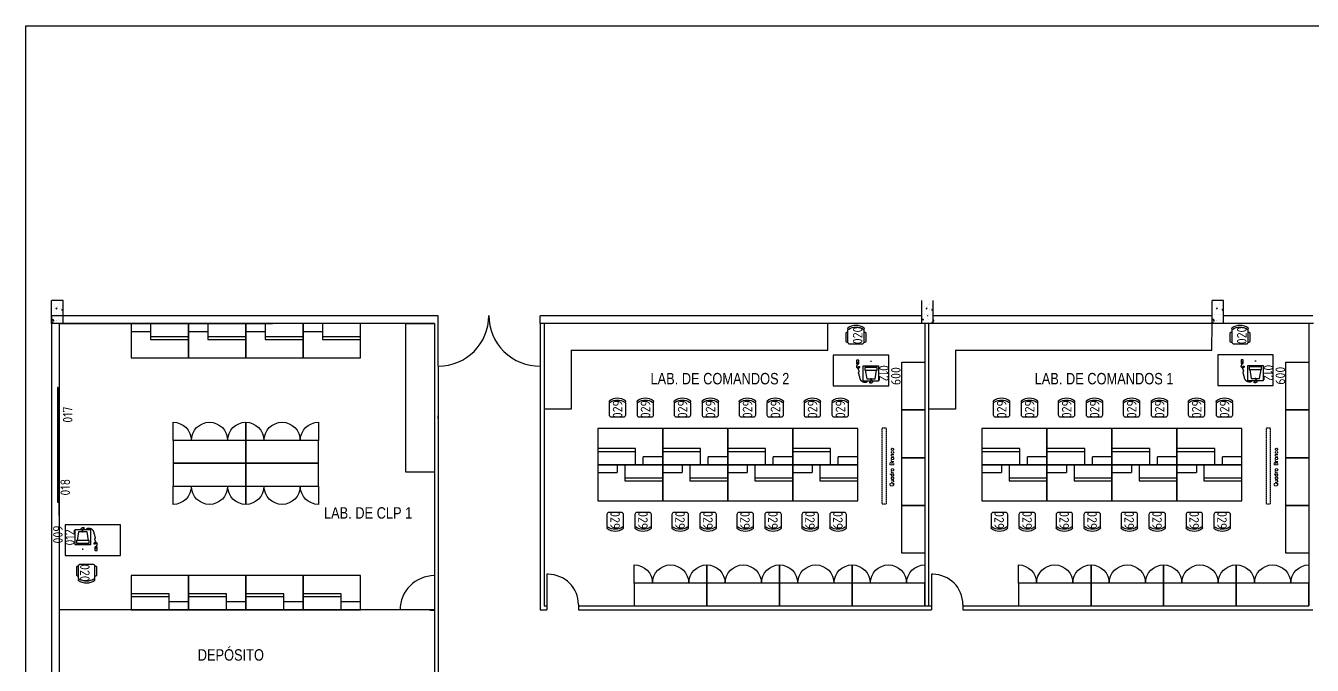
# Model space of a CAD drawing. Header units: millimetres. Extents: x 18768 to 1484868, y -11027 to 520152.
# Drawn here: x 1345642 to 1379301, y 217683 to 234430 of the extents above; entities that cross this region are included whole.
import ezdxf
from ezdxf.enums import TextEntityAlignment as Align

# ---------------------------------------------------------------- set-up
doc = ezdxf.new("R2010")
doc.units = ezdxf.units.MM
doc.linetypes.add('HIDDEN', pattern=[0.375, 0.25, -0.125])
doc.linetypes.add('HIDDEN2', pattern=[4.7625, 3.175, -1.5875])
for name, color, linetype in [('4-MOBILIA', 4, 'Continuous'), ('8-TEXTO-DETALHES', 6, 'Continuous'), ('A Construir', 1, 'Continuous'), ('L025-CONTORNO', 7, 'Continuous'), ('L025-TEXTO', 7, 'Continuous'), ('L035-ARRANJO-ADQUIRIR', 102, 'Continuous'), ('L035-ARRANJO-EXISTENTE', 180, 'Continuous'), ('L035-TEXTO', 40, 'Continuous'), ('L8-TRACEJADO', 4, 'HIDDEN2'), ('PAREDES', 7, 'Continuous')]:
    doc.layers.add(name, color=color, linetype=linetype)
doc.layers.add('L035-DEMOLIÇÃO', color=40, linetype='Continuous', plot=False)
doc.styles.add('ISO-CP--25', font='isocp.shx', dxfattribs={"height": 250})
doc.styles.add('ROMANS', font='romans', dxfattribs={"width": 0.8, "height": 300})
doc.styles.get("Standard").update_dxf_attribs({"font": 'arial.ttf'})

# ---------------------------------------------------------------- blocks, each defined once
blk = doc.blocks.new('BL_SENAI_id9320211210')
at = {"layer": 'L035-ARRANJO-EXISTENTE', "color": 0}
for points in [[(246, 239, 0.129448), (219, 246), (-85, 246, 0.414214), (-139, 192), (-139, -134, 0.414214), (-85, -188), (221, -188, 0.120944), (246, -181)], [(246, 218, -0.290756), (246, -161, 0.829608), (275, -188, 0.333333), (275, 245, 0.829608), (246, 219)]]:
    blk.add_lwpolyline(points, format="xyb", dxfattribs=at)
at = {"layer": 'L025-TEXTO', "style": 'ISO-CP--25'}
blk.add_attdef('rmp_mt_codmaterial', (15, 15), '', height=40, dxfattribs=at)
at = {"layer": 'L025-TEXTO', "style": 'ISO-CP--25', "flags": 1}
for tag in ['rmp_mt_nomeunid', 'rmp_mt_potencia', 'rmp_mt_cod']:
    blk.add_attdef(tag, (15, 15), '', height=40, dxfattribs=at)
blk = doc.blocks.new('BL_SENAI_id9320210400')
at = {"layer": 'L035-ARRANJO-ADQUIRIR', "color": 0}
for points in [[(-717, 464), (-737, 464, 0.414214), (-767, 434), (-767, 244, 0.414214), (-737, 214), (-717, 214)], [(-690, 550, -0.290756), (-310, 550, 0.829608), (-284, 579, 0.333333), (-716, 579, 0.829608), (-690, 550)], [(-710, 550, 0.129448), (-717, 523), (-717, 219, 0.414214), (-663, 164), (-338, 164, 0.414214), (-284, 219), (-284, 525, 0.120944), (-290, 550)], [(-284, 214), (-264, 214, 0.414214), (-234, 244), (-234, 434, 0.414214), (-264, 464), (-284, 464)]]:
    blk.add_lwpolyline(points, format="xyb", dxfattribs=at)
at = {"layer": 'L025-TEXTO', "style": 'ISO-CP--25'}
blk.add_attdef('rmp_mt_codmaterial', (15, 15), '', height=40, dxfattribs=at)
at = {"layer": 'L025-TEXTO', "style": 'ISO-CP--25', "flags": 1}
for tag in ['rmp_mt_nomeunid', 'rmp_mt_potencia', 'rmp_mt_cod']:
    blk.add_attdef(tag, (15, 15), '', height=40, dxfattribs=at)
blk = doc.blocks.new('BL_SENAI_id9300159197')
at = {"layer": 'L025-CONTORNO', "color": 0, "linetype": 'HIDDEN', "lineweight": 9}
blk.add_lwpolyline([(-650, -50), (650, -50), (650, 0), (-650, 0)], close=True, dxfattribs=at)
at = {"layer": 'L025-TEXTO', "lineweight": 9, "style": 'ISO-CP--25'}
blk.add_attdef('rmp_mt_codmaterial', (15, 15), '', height=40, dxfattribs=at)
at = {"layer": 'L025-TEXTO', "lineweight": 9, "style": 'ISO-CP--25', "flags": 1}
for tag in ['rmp_mt_nomeunid', 'rmp_mt_potencia', 'rmp_mt_cod']:
    blk.add_attdef(tag, (15, 15), '', height=40, dxfattribs=at)
blk = doc.blocks.new('BL_SENAI_id9320290690')
at = {"layer": 'L025-CONTORNO', "color": 0}
blk.add_lwpolyline([(-3131, 134), (-131, 134), (-131, 152), (-3131, 152)], close=True, dxfattribs=at)
at = {"layer": 'L025-TEXTO', "style": 'ISO-CP--25'}
blk.add_attdef('rmp_mt_codmaterial', (15, 15), '', height=40, dxfattribs=at)
at = {"layer": 'L025-TEXTO', "style": 'ISO-CP--25', "flags": 1}
for tag in ['rmp_mt_nomeunid', 'rmp_mt_potencia', 'rmp_mt_cod']:
    blk.add_attdef(tag, (15, 15), '', height=40, dxfattribs=at)
blk = doc.blocks.new('BL_SENAI_id9370710510')
at = {"layer": 'L035-ARRANJO-ADQUIRIR', "color": 0}
for p, q in [((185, 107), (161, 107)), ((173, 95), (173, 119)), ((491, 168), (491, 85)), ((491, 142), (549, 142)), ((491, 141), (549, 141)), ((495, 168), (495, 145)), ((511, 168), (495, 168)), ((495, 145), (511, 145)), ((542, 174), (498, 174)), ((498, 78), (542, 78)), ((511, 145), (511, 168)), ((529, 168), (512, 168)), ((512, 168), (512, 145)), ((512, 145), (529, 145)), ((529, 145), (529, 168)), ((530, 168), (530, 145)), ((546, 168), (530, 168)), ((530, 145), (546, 145)), ((546, 145), (546, 168)), ((549, 85), (549, 168))]:
    blk.add_line(p, q, dxfattribs=at)
for points in [[(173, 581), (172, 586), (170, 590), (168, 593), (165, 596), (162, 598), (160, 599), (158, 600), (156, 602), (154, 603), (153, 604), (152, 606), (152, 607), (152, 609), (151, 610), (151, 611), (150, 612), (149, 613), (148, 614), (146, 615), (145, 616), (143, 617), (141, 618), (139, 620), (138, 622), (136, 624), (135, 627), (134, 630), (133, 633), (133, 637), (133, 640), (133, 644), (133, 647), (134, 650), (134, 653), (135, 656), (137, 658), (138, 661), (140, 663), (142, 665), (144, 667), (146, 668), (148, 670), (151, 671), (153, 672), (156, 673), (158, 674), (160, 675), (162, 676), (164, 676), (166, 677), (168, 678), (170, 678), (172, 679), (174, 679), (175, 679), (177, 680), (179, 680), (180, 680), (182, 680), (183, 680), (185, 680), (187, 680), (189, 679), (190, 679), (192, 678), (194, 678), (195, 677), (197, 676), (199, 675), (200, 674), (201, 672), (203, 671), (204, 670), (205, 669), (205, 667), (206, 666), (206, 665), (206, 664), (206, 663), (206, 662), (205, 660), (205, 659), (204, 658), (203, 658), (201, 657), (200, 656), (199, 655), (197, 654), (196, 653), (194, 653), (193, 652), (191, 651), (190, 650), (189, 649), (187, 648), (186, 647), (185, 645), (184, 644), (183, 642), (182, 640), (181, 637), (179, 635), (176, 632), (173, 629)], [(323, 336), (283, 566), (63, 566), (23, 336)], [(268, 629), (272, 638), (277, 645), (282, 650), (288, 655), (294, 657), (300, 659), (307, 661), (313, 661), (320, 662), (326, 662), (332, 661), (338, 661), (343, 660), (349, 659), (355, 658), (360, 657), (366, 656), (371, 654), (377, 652), (382, 651), (387, 649), (392, 646), (397, 644), (402, 641), (406, 637), (411, 634), (415, 630), (419, 626), (422, 621), (426, 617), (430, 612), (433, 607), (437, 602), (440, 597), (443, 591), (447, 586), (449, 580), (452, 575), (454, 570), (456, 565), (457, 560), (458, 555), (459, 550), (460, 545), (460, 540), (461, 535), (461, 531), (462, 526), (464, 521), (466, 516), (467, 511), (470, 507), (472, 502), (474, 496), (475, 491), (477, 486), (478, 481), (479, 475), (480, 470), (481, 465), (481, 459), (482, 454), (483, 449), (484, 445), (486, 440), (487, 436), (489, 432), (491, 428), (492, 425), (494, 421), (495, 418), (496, 415), (496, 411), (496, 408), (496, 405), (495, 402), (494, 398), (493, 395), (492, 393), (490, 390), (488, 387), (486, 385), (484, 382), (482, 380), (481, 377), (480, 375), (479, 372), (479, 369), (479, 366), (479, 362), (481, 359), (482, 355), (484, 352), (486, 348), (488, 345), (490, 342), (492, 338), (493, 336), (495, 333), (497, 331), (498, 329), (499, 327), (500, 326), (501, 325), (501, 325), (501, 324), (501, 324), (501, 324), (501, 324), (500, 323), (500, 322), (501, 319), (501, 316), (502, 312), (503, 308), (504, 303), (505, 298), (506, 293), (507, 287), (508, 283), (509, 278), (510, 275), (511, 271), (511, 268), (511, 265), (510, 262), (509, 259), (507, 257), (505, 254), (502, 251), (498, 248), (495, 246), (491, 244), (487, 242), (483, 241), (480, 241), (477, 241), (475, 242), (473, 243), (471, 245), (470, 247), (469, 250), (469, 253), (469, 256), (469, 259), (470, 262), (471, 265), (472, 268), (473, 271), (475, 274), (477, 277), (479, 280), (482, 283), (485, 286), (488, 289), (491, 291), (495, 293), (498, 294), (503, 294), (507, 293), (512, 292), (517, 290), (522, 287), (527, 283), (531, 279), (536, 274), (539, 269), (542, 263), (543, 257), (544, 251), (544, 245), (543, 239), (542, 233), (540, 227), (538, 221), (536, 216), (533, 210), (530, 205), (528, 199), (525, 194), (523, 189), (521, 183), (520, 177), (520, 174)]]:
    blk.add_lwpolyline(points, dxfattribs=at)
for points in [[(-27, 229), (-27, 629), (373, 629), (373, 229)], [(162, 566), (184, 566), (184, 581), (162, 581)], [(335, 266), (335, 336), (10, 336), (10, 266)]]:
    blk.add_lwpolyline(points, close=True, dxfattribs=at)
for centre, start, end in [((498, 168), 90, 180), ((498, 85), 180, 270), ((542, 168), 0, 90), ((542, 85), 270, 0)]:
    blk.add_arc(centre, 6.72, start, end, dxfattribs=at)
at = {"layer": 'L025-TEXTO', "style": 'ISO-CP--25'}
blk.add_attdef('rmp_mt_codmaterial', (15, 15), '', height=40, dxfattribs=at)
at = {"layer": 'L025-TEXTO', "style": 'ISO-CP--25', "flags": 1}
for tag in ['rmp_mt_nomeunid', 'rmp_mt_potencia', 'rmp_mt_cod']:
    blk.add_attdef(tag, (15, 15), '', height=40, dxfattribs=at)
blk = doc.blocks.new('BL_SENAI_id9320220810')
at = {"layer": 'L025-CONTORNO', "color": 0}
blk.add_lwpolyline([(-688, 238), (112, 238), (112, 1688), (-688, 1688)], close=True, dxfattribs=at)
at = {"layer": 'L025-TEXTO', "style": 'ISO-CP--25'}
blk.add_attdef('rmp_mt_codmaterial', (15, 15), '', height=40, dxfattribs=at)
at = {"layer": 'L025-TEXTO', "style": 'ISO-CP--25', "flags": 1}
for tag in ['rmp_mt_nomeunid', 'rmp_mt_potencia', 'rmp_mt_cod']:
    blk.add_attdef(tag, (15, 15), '', height=40, dxfattribs=at)

msp = doc.modelspace()

# ---------------------------------------------------------------- linework, layer by layer
for p, q in [((1348909.5, 226635.995), (1348909.5, 226215.86)), ((1350409.5, 226635.995), (1350409.5, 226215.86)), ((1351909.5, 226635.995), (1351909.5, 226215.86)), ((1353409.5, 226635.995), (1353409.5, 226215.86)), ((1355584.046, 226635.995), (1356334.046, 226635.995)), ((1355584.046, 222735.995), (1355584.046, 226635.995)), ((1356334.046, 226635.995), (1356334.046, 222735.995)), ((1359104.046, 226635.995), (1359104.046, 226835.995)), ((1366626.58, 225935.995), (1366628.298, 226635.995)), ((1376676.58, 225935.995), (1376678.298, 226635.995)), ((1348400, 226427.305), (1348909.5, 226427.305)), ((1348909.5, 226295.614), (1349900, 226295.614)), ((1348909.5, 226215.86), (1349900, 226215.86)), ((1349900, 226427.305), (1350409.5, 226427.305)), ((1350409.5, 226295.614), (1351400, 226295.614)), ((1350409.5, 226215.86), (1351400, 226215.86)), ((1351400, 226427.305), (1351909.5, 226427.305)), ((1351909.5, 226295.614), (1352900, 226295.614)), ((1351909.5, 226215.86), (1352900, 226215.86)), ((1352900, 226427.305), (1353409.5, 226427.305)), ((1353409.5, 226295.614), (1354400, 226295.614)), ((1353409.5, 226215.86), (1354400, 226215.86)), ((1359913.298, 225935.995), (1366626.58, 225935.995)), ((1359913.298, 225935.995), (1359913.298, 224393.093)), ((1369963.298, 225935.995), (1376676.58, 225935.995)), ((1369963.298, 225935.995), (1369963.298, 224393.093)), ((1348400, 225735.995), (1349900, 225735.995)), ((1349900, 225735.995), (1351400, 225735.995)), ((1351400, 225735.995), (1352900, 225735.995)), ((1352900, 225735.995), (1354400, 225735.995)), ((1368563.298, 224368.29), (1368563.298, 225618.29)), ((1368563.298, 225618.29), (1369163.298, 225618.29)), ((1369163.298, 225618.29), (1369163.298, 224368.29)), ((1378613.298, 224368.29), (1378613.298, 225618.29)), ((1378613.298, 225618.29), (1379213.298, 225618.29)), ((1379213.298, 225618.29), (1379213.298, 224368.29)), ((1359913.298, 224393.093), (1359204.046, 224393.093)), ((1369163.298, 224368.29), (1368563.298, 224368.29)), ((1368563.298, 223118.29), (1368563.298, 224368.29)), ((1368563.298, 224368.29), (1369163.298, 224368.29)), ((1369163.298, 224368.29), (1369163.298, 223118.29)), ((1369963.298, 224393.093), (1369263.298, 224393.093)), ((1379213.298, 224368.29), (1378613.298, 224368.29)), ((1378613.298, 223118.29), (1378613.298, 224368.29)), ((1378613.298, 224368.29), (1379213.298, 224368.29)), ((1379213.298, 224368.29), (1379213.298, 223118.29)), ((1361599.318, 223356.134), (1360608.818, 223356.134)), ((1361599.318, 223276.379), (1360608.818, 223276.379)), ((1361599.318, 222935.999), (1361599.318, 223356.134)), ((1363299.318, 223356.134), (1362308.818, 223356.134)), ((1363299.318, 223276.379), (1362308.818, 223276.379)), ((1363299.318, 222935.999), (1363299.318, 223356.134)), ((1364999.318, 223356.134), (1364008.818, 223356.134)), ((1364999.318, 223276.379), (1364008.818, 223276.379)), ((1364999.318, 222935.999), (1364999.318, 223356.134)), ((1366699.318, 223356.134), (1365708.818, 223356.134)), ((1366699.318, 223276.379), (1365708.818, 223276.379)), ((1366699.318, 222935.999), (1366699.318, 223356.134)), ((1371649.318, 223356.134), (1370658.818, 223356.134)), ((1371649.318, 223276.379), (1370658.818, 223276.379)), ((1371649.318, 222935.999), (1371649.318, 223356.134)), ((1373349.318, 223356.134), (1372358.818, 223356.134)), ((1373349.318, 223276.379), (1372358.818, 223276.379)), ((1373349.318, 222935.999), (1373349.318, 223356.134)), ((1375049.318, 223356.134), (1374058.818, 223356.134)), ((1375049.318, 223276.379), (1374058.818, 223276.379)), ((1375049.318, 222935.999), (1375049.318, 223356.134)), ((1376749.318, 223356.134), (1375758.818, 223356.134)), ((1376749.318, 223276.379), (1375758.818, 223276.379)), ((1376749.318, 222935.999), (1376749.318, 223356.134)), ((1361118.319, 222935.999), (1361118.319, 222727.309)), ((1361318.319, 222935.999), (1361318.319, 222515.864)), ((1362308.818, 223144.688), (1361799.318, 223144.688)), ((1361799.318, 222935.999), (1361799.318, 223144.688)), ((1362818.319, 222935.999), (1362818.319, 222727.309)), ((1363018.319, 222935.999), (1363018.319, 222515.864)), ((1364008.818, 223144.688), (1363499.318, 223144.688)), ((1363499.318, 222935.999), (1363499.318, 223144.688)), ((1364518.319, 222935.999), (1364518.319, 222727.309)), ((1364718.319, 222935.999), (1364718.319, 222515.864)), ((1365708.818, 223144.688), (1365199.318, 223144.688)), ((1365199.318, 222935.999), (1365199.318, 223144.688)), ((1366218.319, 222935.999), (1366218.319, 222727.309)), ((1366418.319, 222935.999), (1366418.319, 222515.864)), ((1367408.818, 223144.688), (1366899.318, 223144.688)), ((1366899.318, 222935.999), (1366899.318, 223144.688)), ((1369163.298, 223118.29), (1368563.298, 223118.29)), ((1368563.298, 221868.29), (1368563.298, 223118.29)), ((1368563.298, 223118.29), (1369163.298, 223118.29)), ((1369163.298, 223118.29), (1369163.298, 221868.29)), ((1371168.319, 222935.999), (1371168.319, 222727.309)), ((1371368.319, 222935.999), (1371368.319, 222515.864)), ((1372358.818, 223144.688), (1371849.318, 223144.688)), ((1371849.318, 222935.999), (1371849.318, 223144.688)), ((1372868.319, 222935.999), (1372868.319, 222727.309)), ((1373068.319, 222935.999), (1373068.319, 222515.864)), ((1374058.818, 223144.688), (1373549.318, 223144.688)), ((1373549.318, 222935.999), (1373549.318, 223144.688)), ((1374568.319, 222935.999), (1374568.319, 222727.309)), ((1374768.319, 222935.999), (1374768.319, 222515.864)), ((1375758.818, 223144.688), (1375249.318, 223144.688)), ((1375249.318, 222935.999), (1375249.318, 223144.688)), ((1376268.319, 222935.999), (1376268.319, 222727.309)), ((1376468.319, 222935.999), (1376468.319, 222515.864)), ((1377458.818, 223144.688), (1376949.318, 223144.688)), ((1376949.318, 222935.999), (1376949.318, 223144.688)), ((1379213.298, 223118.29), (1378613.298, 223118.29)), ((1378613.298, 221868.29), (1378613.298, 223118.29)), ((1378613.298, 223118.29), (1379213.298, 223118.29)), ((1379213.298, 223118.29), (1379213.298, 221868.29)), ((1356334.046, 222735.995), (1355584.046, 222735.995)), ((1360608.818, 222727.309), (1361118.319, 222727.309)), ((1361318.319, 222595.618), (1362308.818, 222595.618)), ((1361318.319, 222515.864), (1362308.818, 222515.864)), ((1362308.818, 222727.309), (1362818.319, 222727.309)), ((1363018.319, 222595.618), (1364008.818, 222595.618)), ((1363018.319, 222515.864), (1364008.818, 222515.864)), ((1364008.818, 222727.309), (1364518.319, 222727.309)), ((1364718.319, 222595.618), (1365708.818, 222595.618)), ((1364718.319, 222515.864), (1365708.818, 222515.864)), ((1365708.818, 222727.309), (1366218.319, 222727.309)), ((1366418.319, 222595.618), (1367408.818, 222595.618)), ((1366418.319, 222515.864), (1367408.818, 222515.864)), ((1370658.818, 222727.309), (1371168.319, 222727.309)), ((1371368.319, 222595.618), (1372358.818, 222595.618)), ((1371368.319, 222515.864), (1372358.818, 222515.864)), ((1372358.818, 222727.309), (1372868.319, 222727.309)), ((1373068.319, 222595.618), (1374058.818, 222595.618)), ((1373068.319, 222515.864), (1374058.818, 222515.864)), ((1374058.818, 222727.309), (1374568.319, 222727.309)), ((1374768.319, 222595.618), (1375758.818, 222595.618)), ((1374768.319, 222515.864), (1375758.818, 222515.864)), ((1375758.818, 222727.309), (1376268.319, 222727.309)), ((1376468.319, 222595.618), (1377458.818, 222595.618)), ((1376468.319, 222515.864), (1377458.818, 222515.864)), ((1369163.298, 221868.29), (1368563.298, 221868.29)), ((1368563.298, 220618.29), (1368563.298, 221868.29)), ((1368563.298, 221868.29), (1369163.298, 221868.29)), ((1369163.298, 221868.29), (1369163.298, 220618.29)), ((1379213.298, 221868.29), (1378613.298, 221868.29)), ((1378613.298, 220618.29), (1378613.298, 221868.29)), ((1378613.298, 221868.29), (1379213.298, 221868.29)), ((1379213.298, 221868.29), (1379213.298, 220618.29)), ((1369163.298, 220618.29), (1368563.298, 220618.29)), ((1379213.298, 220618.29), (1378613.298, 220618.29)), ((1349900, 220035.995), (1348400, 220035.995)), ((1351400, 220035.995), (1349900, 220035.995)), ((1352900, 220035.995), (1351400, 220035.995)), ((1354400, 220035.995), (1352900, 220035.995)), ((1359311.821, 220064.903), (1359276.821, 220064.903)), ((1369371.073, 220064.903), (1369336.073, 220064.903)), ((1349390.5, 219556.13), (1348400, 219556.13)), ((1349390.5, 219476.376), (1348400, 219476.376)), ((1349390.5, 219135.995), (1349390.5, 219556.13)), ((1350890.5, 219556.13), (1349900, 219556.13)), ((1350890.5, 219476.376), (1349900, 219476.376)), ((1350890.5, 219135.995), (1350890.5, 219556.13)), ((1352390.5, 219556.13), (1351400, 219556.13)), ((1352390.5, 219476.376), (1351400, 219476.376)), ((1352390.5, 219135.995), (1352390.5, 219556.13)), ((1353890.5, 219556.13), (1352900, 219556.13)), ((1353890.5, 219476.376), (1352900, 219476.376)), ((1353890.5, 219135.995), (1353890.5, 219556.13)), ((1349900, 219344.684), (1349390.5, 219344.684)), ((1351400, 219344.684), (1350890.5, 219344.684)), ((1352900, 219344.684), (1352390.5, 219344.684)), ((1354400, 219344.684), (1353890.5, 219344.684)), ((1356218.298, 219130.31), (1356319.298, 219130.31)), ((1360101.821, 219274.903), (1360101.821, 219135.995)), ((1370161.073, 219274.903), (1370161.073, 219135.995))]:
    msp.add_line(p, q)
for points in [[(1349900, 226635.995), (1348400, 226635.995), (1348400, 225735.995)], [(1349900, 225735.995), (1349900, 226635.995), (1348875, 226635.995)], [(1351400, 226635.995), (1349900, 226635.995), (1349900, 225735.995)], [(1351400, 225735.995), (1351400, 226635.995), (1350375, 226635.995)], [(1352900, 226635.995), (1351400, 226635.995), (1351400, 225735.995)], [(1352900, 225735.995), (1352900, 226635.995), (1351875, 226635.995)], [(1354400, 226635.995), (1352900, 226635.995), (1352900, 225735.995)], [(1354400, 225735.995), (1354400, 226635.995), (1353375, 226635.995)], [(1361118.319, 222935.999), (1360608.818, 222935.999), (1360608.818, 222727.309)], [(1362308.818, 222515.864), (1362308.818, 222935.999), (1361318.319, 222935.999)], [(1361799.318, 222935.999), (1362308.818, 222935.999), (1362308.818, 223144.688)], [(1371168.319, 222935.999), (1370658.818, 222935.999), (1370658.818, 222727.309)], [(1372358.818, 222515.864), (1372358.818, 222935.999), (1371368.319, 222935.999)], [(1371849.318, 222935.999), (1372358.818, 222935.999), (1372358.818, 223144.688)], [(1348400, 219135.995), (1349900, 219135.995), (1349900, 220035.995)], [(1348400, 220035.995), (1348400, 219135.995), (1349425, 219135.995)], [(1349900, 219135.995), (1351400, 219135.995), (1351400, 220035.995)], [(1349900, 220035.995), (1349900, 219135.995), (1350925, 219135.995)], [(1351400, 219135.995), (1352900, 219135.995), (1352900, 220035.995)], [(1351400, 220035.995), (1351400, 219135.995), (1352425, 219135.995)], [(1352900, 219135.995), (1354400, 219135.995), (1354400, 220035.995)], [(1352900, 220035.995), (1352900, 219135.995), (1353925, 219135.995)]]:
    msp.add_lwpolyline(points)
at = {"color": 2}
for points in [[(1349500, 223571.395), (1349500, 224046.395, -0.414213562), (1349975, 223571.395, -0.414213562), (1350450, 224046.395, -0.414213562), (1350925, 223571.395, -0.414213562), (1351400, 224046.395), (1351400, 223571.395)], [(1351400, 223571.395), (1351400, 224046.395, -0.414213562), (1351875, 223571.395, -0.414213562), (1352350, 224046.395, -0.414213562), (1352825, 223571.395, -0.414213562), (1353300, 224046.395), (1353300, 223571.395)], [(1351400, 222371.395), (1351400, 221896.395, -0.414213562), (1350925, 222371.395, -0.414213562), (1350450, 221896.395, -0.414213562), (1349975, 222371.395, -0.414213562), (1349500, 221896.395), (1349500, 222371.395)], [(1353300, 222371.395), (1353300, 221896.395, -0.414213562), (1352825, 222371.395, -0.414213562), (1352350, 221896.395, -0.414213562), (1351875, 222371.395, -0.414213562), (1351400, 221896.395), (1351400, 222371.395)], [(1361563.298, 219835.995), (1361563.298, 220310.995, -0.414213562), (1362038.298, 219835.995, -0.414213562), (1362513.298, 220310.995, -0.414213562), (1362988.298, 219835.995, -0.414213562), (1363463.298, 220310.995), (1363463.298, 219835.995)], [(1363463.298, 219835.995), (1363463.298, 220310.995, -0.414213562), (1363938.298, 219835.995, -0.414213562), (1364413.298, 220310.995, -0.414213562), (1364888.298, 219835.995, -0.414213562), (1365363.298, 220310.995), (1365363.298, 219835.995)], [(1365363.298, 219835.995), (1365363.298, 220310.995, -0.414213562), (1365838.298, 219835.995, -0.414213562), (1366313.298, 220310.995, -0.414213562), (1366788.298, 219835.995, -0.414213562), (1367263.298, 220310.995), (1367263.298, 219835.995)], [(1367263.298, 219835.995), (1367263.298, 220310.995, -0.414213562), (1367738.298, 219835.995, -0.414213562), (1368213.298, 220310.995, -0.414213562), (1368688.298, 219835.995, -0.414213562), (1369163.298, 220310.995), (1369163.298, 219835.995)], [(1371613.298, 219835.995), (1371613.298, 220310.995, -0.414213562), (1372088.298, 219835.995, -0.414213562), (1372563.298, 220310.995, -0.414213562), (1373038.298, 219835.995, -0.414213562), (1373513.298, 220310.995), (1373513.298, 219835.995)], [(1373513.298, 219835.995), (1373513.298, 220310.995, -0.414213562), (1373988.298, 219835.995, -0.414213562), (1374463.298, 220310.995, -0.414213562), (1374938.298, 219835.995, -0.414213562), (1375413.298, 220310.995), (1375413.298, 219835.995)], [(1375413.298, 219835.995), (1375413.298, 220310.995, -0.414213562), (1375888.298, 219835.995, -0.414213562), (1376363.298, 220310.995, -0.414213562), (1376838.298, 219835.995, -0.414213562), (1377313.298, 220310.995), (1377313.298, 219835.995)], [(1377313.298, 219835.995), (1377313.298, 220310.995, -0.414213562), (1377788.298, 219835.995, -0.414213562), (1378263.298, 220310.995, -0.414213562), (1378738.298, 219835.995, -0.414213562), (1379213.298, 220310.995), (1379213.298, 219835.995)]]:
    msp.add_lwpolyline(points, format="xyb", dxfattribs=at)
for points in [[(1349500, 222971.395), (1351400, 222971.395), (1351400, 223571.395), (1349500, 223571.395)], [(1351400, 222971.395), (1353300, 222971.395), (1353300, 223571.395), (1351400, 223571.395)], [(1351400, 222971.395), (1349500, 222971.395), (1349500, 222371.395), (1351400, 222371.395)], [(1353300, 222971.395), (1351400, 222971.395), (1351400, 222371.395), (1353300, 222371.395)], [(1361563.298, 219235.995), (1363463.298, 219235.995), (1363463.298, 219835.995), (1361563.298, 219835.995)], [(1363463.298, 219235.995), (1365363.298, 219235.995), (1365363.298, 219835.995), (1363463.298, 219835.995)], [(1365363.298, 219235.995), (1367263.298, 219235.995), (1367263.298, 219835.995), (1365363.298, 219835.995)], [(1367263.298, 219235.995), (1369163.298, 219235.995), (1369163.298, 219835.995), (1367263.298, 219835.995)], [(1371613.298, 219235.995), (1373513.298, 219235.995), (1373513.298, 219835.995), (1371613.298, 219835.995)], [(1373513.298, 219235.995), (1375413.298, 219235.995), (1375413.298, 219835.995), (1373513.298, 219835.995)], [(1375413.298, 219235.995), (1377313.298, 219235.995), (1377313.298, 219835.995), (1375413.298, 219835.995)], [(1377313.298, 219235.995), (1379213.298, 219235.995), (1379213.298, 219835.995), (1377313.298, 219835.995)]]:
    msp.add_lwpolyline(points, close=True)
at = {"layer": '4-MOBILIA'}
for p, q in [((1346519.298, 226635.995), (1346519.298, 226185.995)), ((1346519.298, 226635.995), (1346519.298, 226185.995)), ((1346519.298, 226635.995), (1346519.298, 226185.995)), ((1346519.298, 226635.995), (1346519.298, 226185.995)), ((1346519.298, 226635.995), (1352099.298, 226635.995)), ((1346519.298, 224135.995), (1346519.298, 223605.995)), ((1346519.298, 221605.073), (1346519.261, 222805.059)), ((1346519.298, 221605.073), (1346519.298, 218605.073)), ((1346519.298, 221125.073), (1346519.298, 220145.073))]:
    msp.add_line(p, q, dxfattribs=at)
at = {"layer": '4-MOBILIA', "ltscale": 0.01}
for points in [[(1362308.818, 222935.999), (1362308.818, 223885.999), (1360608.818, 223885.999), (1360608.818, 222935.999)], [(1364008.818, 222935.999), (1364008.818, 223885.999), (1362308.818, 223885.999), (1362308.818, 222935.999)], [(1365708.818, 222935.999), (1365708.818, 223885.999), (1364008.818, 223885.999), (1364008.818, 222935.999)], [(1367408.818, 222935.999), (1367408.818, 223885.999), (1365708.818, 223885.999), (1365708.818, 222935.999)], [(1372358.818, 222935.999), (1372358.818, 223885.999), (1370658.818, 223885.999), (1370658.818, 222935.999)], [(1374058.818, 222935.999), (1374058.818, 223885.999), (1372358.818, 223885.999), (1372358.818, 222935.999)], [(1375758.818, 222935.999), (1375758.818, 223885.999), (1374058.818, 223885.999), (1374058.818, 222935.999)], [(1377458.818, 222935.999), (1377458.818, 223885.999), (1375758.818, 223885.999), (1375758.818, 222935.999)], [(1360608.818, 222935.999), (1360608.818, 221985.999), (1362308.818, 221985.999), (1362308.818, 222935.999)], [(1362308.818, 222935.999), (1362308.818, 221985.999), (1364008.818, 221985.999), (1364008.818, 222935.999)], [(1364008.818, 222935.999), (1364008.818, 221985.999), (1365708.818, 221985.999), (1365708.818, 222935.999)], [(1365708.818, 222935.999), (1365708.818, 221985.999), (1367408.818, 221985.999), (1367408.818, 222935.999)], [(1370658.818, 222935.999), (1370658.818, 221985.999), (1372358.818, 221985.999), (1372358.818, 222935.999)], [(1372358.818, 222935.999), (1372358.818, 221985.999), (1374058.818, 221985.999), (1374058.818, 222935.999)], [(1374058.818, 222935.999), (1374058.818, 221985.999), (1375758.818, 221985.999), (1375758.818, 222935.999)], [(1375758.818, 222935.999), (1375758.818, 221985.999), (1377458.818, 221985.999), (1377458.818, 222935.999)]]:
    msp.add_lwpolyline(points, close=True, dxfattribs=at)
at = {"layer": 'A Construir'}
msp.add_line((1356434.046, 224135.995), (1356434.046, 224215.995), dxfattribs=at)
at = {"layer": 'L035-DEMOLIÇÃO', "linetype": 'ByBlock', "lineweight": -2}
msp.add_lwpolyline([(1437540.298, 196901.407), (1345642.017, 196901.407), (1345642.017, 234430), (1437540.298, 234430)], close=True, dxfattribs=at)
at = {"layer": 'L8-TRACEJADO'}
for points in [[(1368150.53, 221901.664), (1368050.53, 221901.664), (1368050.53, 223901.664), (1368150.53, 223901.664)], [(1378200.53, 221901.664), (1378100.53, 221901.664), (1378100.53, 223901.664), (1378200.53, 223901.664)]]:
    msp.add_lwpolyline(points, close=True, dxfattribs=at)
at = {"layer": 'PAREDES'}
for p, q in [((1346619.298, 227235.995), (1346319.298, 227235.995)), ((1346319.298, 226635.995), (1346319.298, 227235.995)), ((1346542.078, 227214.466), (1346542.078, 227214.466)), ((1346619.298, 226635.995), (1346619.298, 227235.995)), ((1369083.298, 226635.995), (1369083.298, 227235.995)), ((1369383.298, 226635.995), (1369383.298, 227235.995)), ((1376978.298, 227235.995), (1376678.298, 227235.995)), ((1376678.298, 226635.995), (1376678.298, 227235.995)), ((1376901.078, 227214.466), (1376901.078, 227214.466)), ((1376978.298, 226635.995), (1376978.298, 227235.995)), ((1346324.029, 227018.554), (1346319.298, 227018.968)), ((1346324.03, 227018.554), (1346319.298, 227012.915)), ((1346383.463, 227119.982), (1346383.463, 227119.982)), ((1346404.649, 227086.597), (1346404.649, 227086.597)), ((1346407.362, 227005.856), (1346407.362, 227005.856)), ((1346441.179, 227034.826), (1346433.069, 227010.654)), ((1346461.101, 227021.402), (1346433.094, 227010.651)), ((1346461.101, 227021.402), (1346441.204, 227034.823)), ((1346453.627, 226868.036), (1346453.627, 226868.036)), ((1346467.803, 227066.252), (1346467.803, 227066.252)), ((1346512.59, 227163.621), (1346512.59, 227163.621)), ((1346514.55, 226996.078), (1346514.55, 226996.078)), ((1346519.414, 227129.236), (1346519.414, 227129.236)), ((1346553.763, 226881.219), (1346553.763, 226881.219)), ((1346558.855, 227025.8), (1346558.855, 227025.8)), ((1346587, 226995.548), (1346591.625, 226970.475)), ((1346610.934, 226993.453), (1346587.025, 226995.545)), ((1346610.934, 226993.453), (1346591.65, 226970.472)), ((1346596.992, 227110.96), (1346596.992, 227110.96)), ((1369168.649, 227086.597), (1369168.649, 227086.597)), ((1369171.362, 227005.856), (1369171.362, 227005.856)), ((1369205.179, 227034.826), (1369197.069, 227010.654)), ((1369225.101, 227021.402), (1369197.094, 227010.651)), ((1369225.101, 227021.402), (1369205.204, 227034.823)), ((1369217.627, 226868.036), (1369217.627, 226868.036)), ((1369231.803, 227066.252), (1369231.803, 227066.252)), ((1369272.463, 227119.982), (1369272.463, 227119.982)), ((1369276.59, 227163.621), (1369276.59, 227163.621)), ((1369278.55, 226996.078), (1369278.55, 226996.078)), ((1369283.414, 227129.236), (1369283.414, 227129.236)), ((1369317.763, 226881.219), (1369317.763, 226881.219)), ((1369322.855, 227025.8), (1369322.855, 227025.8)), ((1369351, 226995.548), (1369355.625, 226970.475)), ((1369374.934, 226993.453), (1369351.025, 226995.545)), ((1369374.934, 226993.453), (1369355.65, 226970.472)), ((1369360.992, 227110.96), (1369360.992, 227110.96)), ((1376742.463, 227119.982), (1376742.463, 227119.982)), ((1376763.649, 227086.597), (1376763.649, 227086.597)), ((1376766.362, 227005.856), (1376766.362, 227005.856)), ((1376800.179, 227034.826), (1376792.069, 227010.654)), ((1376820.101, 227021.402), (1376792.094, 227010.651)), ((1376820.101, 227021.402), (1376800.204, 227034.823)), ((1376812.627, 226868.036), (1376812.627, 226868.036)), ((1376826.803, 227066.252), (1376826.803, 227066.252)), ((1376871.59, 227163.621), (1376871.59, 227163.621)), ((1376873.55, 226996.078), (1376873.55, 226996.078)), ((1376878.414, 227129.236), (1376878.414, 227129.236)), ((1376912.763, 226881.219), (1376912.763, 226881.219)), ((1376917.855, 227025.8), (1376917.855, 227025.8)), ((1376946, 226995.548), (1376950.625, 226970.475)), ((1376969.934, 226993.453), (1376946.025, 226995.545)), ((1376969.934, 226993.453), (1376950.65, 226970.472)), ((1376955.992, 227110.96), (1376955.992, 227110.96)), ((1356319.298, 226835.995), (1346319.298, 226835.995)), ((1356319.298, 226835.995), (1346319.298, 226835.995)), ((1356434.046, 226835.995), (1346319.298, 226835.995)), ((1346319.298, 226835.995), (1346319.298, 199155.995)), ((1346319.298, 226835.995), (1346319.298, 199155.995)), ((1346319.298, 226835.995), (1346319.298, 199155.995)), ((1346319.298, 226835.995), (1346319.298, 199155.995)), ((1346319.298, 226835.995), (1346319.298, 199155.995)), ((1346319.298, 226835.995), (1346319.298, 199155.995)), ((1346619.298, 226635.995), (1346319.298, 226635.995)), ((1346325.226, 226661.573), (1346328.202, 226635.995)), ((1346360.827, 226656.049), (1346325.252, 226661.566)), ((1346343.853, 226744.766), (1346335.742, 226720.594)), ((1346363.775, 226731.342), (1346335.768, 226720.591)), ((1346360.827, 226656.049), (1346341.585, 226635.995)), ((1346363.775, 226731.342), (1346343.878, 226744.763)), ((1346348.399, 226710.271), (1346348.399, 226710.271)), ((1346355.596, 226719.773), (1346360.221, 226694.7)), ((1346379.53, 226717.677), (1346355.621, 226719.769)), ((1346379.53, 226717.677), (1346360.246, 226694.696)), ((1346388.134, 226847.932), (1346388.134, 226847.932)), ((1346389.909, 226861.854), (1346389.909, 226861.854)), ((1346439.518, 226703.239), (1346439.518, 226703.239)), ((1346448.535, 226723.454), (1346448.535, 226723.454)), ((1346504.822, 226729.763), (1346504.822, 226729.763)), ((1346509.686, 226862.921), (1346509.686, 226862.921)), ((1356334.046, 226635.995), (1346519.298, 226635.995)), ((1346519.298, 226635.995), (1346519.298, 199355.995)), ((1346519.298, 226635.995), (1346519.298, 199355.995)), ((1346519.298, 226635.995), (1346519.298, 199355.995)), ((1346519.298, 226635.995), (1346519.298, 199355.995)), ((1346519.298, 226635.995), (1346519.298, 199155.995)), ((1346519.298, 226635.995), (1346519.298, 199155.995)), ((1346523.857, 226649.509), (1346523.857, 226649.509)), ((1346540.898, 226707.949), (1346540.898, 226707.949)), ((1346603.438, 226852.832), (1346603.438, 226852.832)), ((1356334.046, 226635.995), (1356334.046, 211533.43)), ((1356434.046, 225515.569), (1356434.046, 226835.995)), ((1369083.298, 226835.995), (1359104.046, 226835.995)), ((1379333.298, 226635.995), (1359104.046, 226635.995)), ((1359104.046, 226635.995), (1359104.046, 219135.995)), ((1359204.046, 226635.995), (1359204.046, 219235.995)), ((1369107.853, 226744.766), (1369099.742, 226720.594)), ((1369127.775, 226731.342), (1369099.768, 226720.591)), ((1369127.775, 226731.342), (1369107.878, 226744.763)), ((1369153.909, 226861.854), (1369153.909, 226861.854)), ((1369163.298, 226635.995), (1369163.298, 219235.995)), ((1369233.298, 226835.995), (1369233.298, 226824.658)), ((1369242.81, 226835.995), (1369233.298, 226835.995)), ((1369233.298, 226771.848), (1369233.298, 226769.098)), ((1369263.298, 226635.995), (1369263.298, 219235.995)), ((1369268.822, 226729.763), (1369268.822, 226729.763)), ((1369273.686, 226862.921), (1369273.686, 226862.921)), ((1369345.272, 226661.573), (1369348.248, 226635.995)), ((1369380.872, 226656.049), (1369345.298, 226661.566)), ((1369380.872, 226656.049), (1369361.631, 226635.995)), ((1369367.438, 226852.832), (1369367.438, 226852.832)), ((1369368.445, 226710.271), (1369368.445, 226710.271)), ((1369375.642, 226719.773), (1369380.267, 226694.7)), ((1369399.576, 226717.677), (1369375.667, 226719.769)), ((1369399.576, 226717.677), (1369380.292, 226694.696)), ((1376678.298, 226835.995), (1369383.298, 226835.995)), ((1376684.226, 226661.573), (1376687.202, 226635.995)), ((1376719.827, 226656.049), (1376684.252, 226661.566)), ((1376702.853, 226744.766), (1376694.742, 226720.594)), ((1376722.775, 226731.342), (1376694.768, 226720.591)), ((1376719.827, 226656.049), (1376700.585, 226635.995)), ((1376722.775, 226731.342), (1376702.878, 226744.763)), ((1376707.399, 226710.271), (1376707.399, 226710.271)), ((1376714.596, 226719.773), (1376719.221, 226694.7)), ((1376738.53, 226717.677), (1376714.621, 226719.769)), ((1376738.53, 226717.677), (1376719.246, 226694.696)), ((1376748.909, 226861.854), (1376748.909, 226861.854)), ((1376798.518, 226703.239), (1376798.518, 226703.239)), ((1376807.535, 226723.454), (1376807.535, 226723.454)), ((1376863.822, 226729.763), (1376863.822, 226729.763)), ((1376868.686, 226862.921), (1376868.686, 226862.921)), ((1376882.857, 226649.509), (1376882.857, 226649.509)), ((1376899.898, 226707.949), (1376899.898, 226707.949)), ((1379313.298, 226835.995), (1376978.298, 226835.995)), ((1376992.438, 226852.832), (1376992.438, 226852.832)), ((1379213.298, 226635.995), (1379213.298, 219235.995)), ((1356434.046, 225515.569), (1356434.046, 211533.43)), ((1359276.821, 220064.903), (1359276.821, 219135.995)), ((1369336.073, 220064.903), (1369336.073, 219135.995)), ((1356319.298, 219135.995), (1346519.298, 219135.995)), ((1359104.046, 219135.995), (1359276.821, 219135.995)), ((1359204.046, 219235.995), (1359276.821, 219235.995)), ((1360101.821, 219235.995), (1369336.073, 219235.995)), ((1360101.821, 219135.995), (1369336.073, 219135.995)), ((1360111.073, 219235.995), (1369163.298, 219235.995)), ((1370161.073, 219235.995), (1379213.298, 219235.995)), ((1370161.073, 219135.995), (1379313.298, 219135.995)), ((1372726.88, 219135.995), (1373026.88, 219135.995)), ((1372726.88, 219135.995), (1373026.88, 219135.995))]:
    msp.add_line(p, q, dxfattribs=at)
for centre, radius, start, end in [((1356434.046, 226840.569), 1325, 270, 0), ((1359084.046, 226840.569), 1325, 180, 270.8648748), ((1356334.046, 219130.31), 900, 90, 180), ((1359311.821, 219274.903), 790, 0, 90), ((1369371.073, 219274.903), 790, 0, 90)]:
    msp.add_arc(centre, radius, start, end, dxfattribs=at)

# ---------------------------------------------------------------- block references
at = {"layer": 'L035-ARRANJO-ADQUIRIR'}
ref = msp.add_blockref('BL_SENAI_id9320210400', (1367862.228, 225933.073), dxfattribs=at)
ref.add_attrib('rmp_mt_codmaterial', '020', dxfattribs={"layer": 'L025-TEXTO', "height": 250, "rotation": 90, "style": 'ISO-CP--25'}).set_placement((1367406.798, 226320.636), align=Align.MIDDLE)
ref = msp.add_blockref('BL_SENAI_id9320210400', (1377912.228, 225933.073), dxfattribs=at)
ref.add_attrib('rmp_mt_codmaterial', '020', dxfattribs={"layer": 'L025-TEXTO', "height": 250, "rotation": 90, "style": 'ISO-CP--25'}).set_placement((1377456.798, 226320.636), align=Align.MIDDLE)
ref = msp.add_blockref('BL_SENAI_id9320220810', (1368458.167, 225689.571), dxfattribs=dict(at, rotation=90.00000000008812))
ref.add_attrib('rmp_mt_codmaterial', '009', dxfattribs={"layer": 'L025-TEXTO', "height": 250, "rotation": 270, "style": 'ISO-CP--25'}).set_placement((1368281.021, 225254.14), align=Align.CENTER)
ref = msp.add_blockref('BL_SENAI_id9370710510', (1367927.364, 225750.539), dxfattribs=dict(at, rotation=180))
ref.add_attrib('rmp_mt_codmaterial', '012', dxfattribs={"layer": 'L025-TEXTO', "height": 250, "rotation": 270, "style": 'ISO-CP--25'}).set_placement((1368096.946, 225332.661), align=Align.MIDDLE)
ref = msp.add_blockref('BL_SENAI_id9320220810', (1378518.167, 225699.571), dxfattribs=dict(at, rotation=90.00000000008812))
ref.add_attrib('rmp_mt_codmaterial', '009', dxfattribs={"layer": 'L025-TEXTO', "height": 250, "rotation": 270, "style": 'ISO-CP--25'}).set_placement((1378341.021, 225264.14), align=Align.CENTER)
ref = msp.add_blockref('BL_SENAI_id9370710510', (1377987.364, 225760.539), dxfattribs=dict(at, rotation=180))
ref.add_attrib('rmp_mt_codmaterial', '012', dxfattribs={"layer": 'L025-TEXTO', "height": 250, "rotation": 270, "style": 'ISO-CP--25'}).set_placement((1378156.946, 225342.661), align=Align.MIDDLE)
ref = msp.add_blockref('BL_SENAI_id9320290690', (1346334.871, 221824.125), dxfattribs=dict(at, rotation=270))
ref.add_attrib('rmp_mt_codmaterial', '018', dxfattribs={"layer": 'L025-TEXTO', "height": 250, "rotation": 90, "style": 'ISO-CP--25'}).set_placement((1346674.973, 222345.28), align=Align.MIDDLE)
ref = msp.add_blockref('BL_SENAI_id9320211210', (1361151.169, 224326.517), dxfattribs=dict(at, rotation=89.99999999999999))
ref.add_attrib('rmp_mt_codmaterial', '029', dxfattribs={"layer": 'L025-TEXTO', "height": 250, "rotation": 90, "style": 'ISO-CP--25'}).set_placement((1361126.544, 224389.061), align=Align.MIDDLE)
ref = msp.add_blockref('BL_SENAI_id9320211210', (1361881.307, 224326.517), dxfattribs=dict(at, rotation=89.99999999999999))
ref.add_attrib('rmp_mt_codmaterial', '029', dxfattribs={"layer": 'L025-TEXTO', "height": 250, "rotation": 90, "style": 'ISO-CP--25'}).set_placement((1361856.683, 224389.061), align=Align.MIDDLE)
ref = msp.add_blockref('BL_SENAI_id9320211210', (1362851.169, 224326.517), dxfattribs=dict(at, rotation=89.99999999999999))
ref.add_attrib('rmp_mt_codmaterial', '029', dxfattribs={"layer": 'L025-TEXTO', "height": 250, "rotation": 90, "style": 'ISO-CP--25'}).set_placement((1362826.544, 224389.061), align=Align.MIDDLE)
ref = msp.add_blockref('BL_SENAI_id9320211210', (1363581.307, 224326.517), dxfattribs=dict(at, rotation=89.99999999999999))
ref.add_attrib('rmp_mt_codmaterial', '029', dxfattribs={"layer": 'L025-TEXTO', "height": 250, "rotation": 90, "style": 'ISO-CP--25'}).set_placement((1363556.683, 224389.061), align=Align.MIDDLE)
ref = msp.add_blockref('BL_SENAI_id9320211210', (1364551.169, 224326.517), dxfattribs=dict(at, rotation=89.99999999999999))
ref.add_attrib('rmp_mt_codmaterial', '029', dxfattribs={"layer": 'L025-TEXTO', "height": 250, "rotation": 90, "style": 'ISO-CP--25'}).set_placement((1364526.544, 224389.061), align=Align.MIDDLE)
ref = msp.add_blockref('BL_SENAI_id9320211210', (1365281.307, 224326.517), dxfattribs=dict(at, rotation=89.99999999999999))
ref.add_attrib('rmp_mt_codmaterial', '029', dxfattribs={"layer": 'L025-TEXTO', "height": 250, "rotation": 90, "style": 'ISO-CP--25'}).set_placement((1365256.683, 224389.061), align=Align.MIDDLE)
ref = msp.add_blockref('BL_SENAI_id9320211210', (1366251.169, 224326.517), dxfattribs=dict(at, rotation=89.99999999999999))
ref.add_attrib('rmp_mt_codmaterial', '029', dxfattribs={"layer": 'L025-TEXTO', "height": 250, "rotation": 90, "style": 'ISO-CP--25'}).set_placement((1366226.544, 224389.061), align=Align.MIDDLE)
ref = msp.add_blockref('BL_SENAI_id9320211210', (1366981.307, 224326.517), dxfattribs=dict(at, rotation=89.99999999999999))
ref.add_attrib('rmp_mt_codmaterial', '029', dxfattribs={"layer": 'L025-TEXTO', "height": 250, "rotation": 90, "style": 'ISO-CP--25'}).set_placement((1366956.683, 224389.061), align=Align.MIDDLE)
ref = msp.add_blockref('BL_SENAI_id9320211210', (1371201.169, 224326.517), dxfattribs=dict(at, rotation=89.99999999999999))
ref.add_attrib('rmp_mt_codmaterial', '029', dxfattribs={"layer": 'L025-TEXTO', "height": 250, "rotation": 90, "style": 'ISO-CP--25'}).set_placement((1371176.544, 224389.061), align=Align.MIDDLE)
ref = msp.add_blockref('BL_SENAI_id9320211210', (1371931.307, 224326.517), dxfattribs=dict(at, rotation=89.99999999999999))
ref.add_attrib('rmp_mt_codmaterial', '029', dxfattribs={"layer": 'L025-TEXTO', "height": 250, "rotation": 90, "style": 'ISO-CP--25'}).set_placement((1371906.683, 224389.061), align=Align.MIDDLE)
ref = msp.add_blockref('BL_SENAI_id9320211210', (1372901.169, 224326.517), dxfattribs=dict(at, rotation=89.99999999999999))
ref.add_attrib('rmp_mt_codmaterial', '029', dxfattribs={"layer": 'L025-TEXTO', "height": 250, "rotation": 90, "style": 'ISO-CP--25'}).set_placement((1372876.544, 224389.061), align=Align.MIDDLE)
ref = msp.add_blockref('BL_SENAI_id9320211210', (1373631.307, 224326.517), dxfattribs=dict(at, rotation=89.99999999999999))
ref.add_attrib('rmp_mt_codmaterial', '029', dxfattribs={"layer": 'L025-TEXTO', "height": 250, "rotation": 90, "style": 'ISO-CP--25'}).set_placement((1373606.683, 224389.061), align=Align.MIDDLE)
ref = msp.add_blockref('BL_SENAI_id9320211210', (1374601.169, 224326.517), dxfattribs=dict(at, rotation=89.99999999999999))
ref.add_attrib('rmp_mt_codmaterial', '029', dxfattribs={"layer": 'L025-TEXTO', "height": 250, "rotation": 90, "style": 'ISO-CP--25'}).set_placement((1374576.544, 224389.061), align=Align.MIDDLE)
ref = msp.add_blockref('BL_SENAI_id9320211210', (1375331.307, 224326.517), dxfattribs=dict(at, rotation=89.99999999999999))
ref.add_attrib('rmp_mt_codmaterial', '029', dxfattribs={"layer": 'L025-TEXTO', "height": 250, "rotation": 90, "style": 'ISO-CP--25'}).set_placement((1375306.683, 224389.061), align=Align.MIDDLE)
ref = msp.add_blockref('BL_SENAI_id9320211210', (1376301.169, 224326.517), dxfattribs=dict(at, rotation=89.99999999999999))
ref.add_attrib('rmp_mt_codmaterial', '029', dxfattribs={"layer": 'L025-TEXTO', "height": 250, "rotation": 90, "style": 'ISO-CP--25'}).set_placement((1376276.544, 224389.061), align=Align.MIDDLE)
ref = msp.add_blockref('BL_SENAI_id9320211210', (1377031.307, 224326.517), dxfattribs=dict(at, rotation=89.99999999999999))
ref.add_attrib('rmp_mt_codmaterial', '029', dxfattribs={"layer": 'L025-TEXTO', "height": 250, "rotation": 90, "style": 'ISO-CP--25'}).set_placement((1377006.683, 224389.061), align=Align.MIDDLE)
ref = msp.add_blockref('BL_SENAI_id9300159197', (1346469.261, 223455.059), dxfattribs=dict(at, rotation=90))
ref.add_attrib('rmp_mt_codmaterial', '017', dxfattribs={"layer": 'L025-TEXTO', "lineweight": 9, "height": 250, "rotation": 90, "style": 'ISO-CP--25'}).set_placement((1346739.526, 224247.356), align=Align.MIDDLE)
ref = msp.add_blockref('BL_SENAI_id9320211210', (1361036.33, 221545.481), dxfattribs=dict(at, rotation=270))
ref.add_attrib('rmp_mt_codmaterial', '029', dxfattribs={"layer": 'L025-TEXTO', "height": 250, "rotation": 270, "style": 'ISO-CP--25'}).set_placement((1361060.954, 221482.936), align=Align.MIDDLE)
ref = msp.add_blockref('BL_SENAI_id9320211210', (1361766.468, 221545.481), dxfattribs=dict(at, rotation=270))
ref.add_attrib('rmp_mt_codmaterial', '029', dxfattribs={"layer": 'L025-TEXTO', "height": 250, "rotation": 270, "style": 'ISO-CP--25'}).set_placement((1361791.093, 221482.936), align=Align.MIDDLE)
ref = msp.add_blockref('BL_SENAI_id9320211210', (1362736.33, 221545.481), dxfattribs=dict(at, rotation=270))
ref.add_attrib('rmp_mt_codmaterial', '029', dxfattribs={"layer": 'L025-TEXTO', "height": 250, "rotation": 270, "style": 'ISO-CP--25'}).set_placement((1362760.954, 221482.936), align=Align.MIDDLE)
ref = msp.add_blockref('BL_SENAI_id9320211210', (1363466.468, 221545.481), dxfattribs=dict(at, rotation=270))
ref.add_attrib('rmp_mt_codmaterial', '029', dxfattribs={"layer": 'L025-TEXTO', "height": 250, "rotation": 270, "style": 'ISO-CP--25'}).set_placement((1363491.093, 221482.936), align=Align.MIDDLE)
ref = msp.add_blockref('BL_SENAI_id9320211210', (1364436.33, 221545.481), dxfattribs=dict(at, rotation=270))
ref.add_attrib('rmp_mt_codmaterial', '029', dxfattribs={"layer": 'L025-TEXTO', "height": 250, "rotation": 270, "style": 'ISO-CP--25'}).set_placement((1364460.954, 221482.936), align=Align.MIDDLE)
ref = msp.add_blockref('BL_SENAI_id9320211210', (1365166.468, 221545.481), dxfattribs=dict(at, rotation=270))
ref.add_attrib('rmp_mt_codmaterial', '029', dxfattribs={"layer": 'L025-TEXTO', "height": 250, "rotation": 270, "style": 'ISO-CP--25'}).set_placement((1365191.093, 221482.936), align=Align.MIDDLE)
ref = msp.add_blockref('BL_SENAI_id9320211210', (1366136.33, 221545.481), dxfattribs=dict(at, rotation=270))
ref.add_attrib('rmp_mt_codmaterial', '029', dxfattribs={"layer": 'L025-TEXTO', "height": 250, "rotation": 270, "style": 'ISO-CP--25'}).set_placement((1366160.954, 221482.936), align=Align.MIDDLE)
ref = msp.add_blockref('BL_SENAI_id9320211210', (1366866.468, 221545.481), dxfattribs=dict(at, rotation=270))
ref.add_attrib('rmp_mt_codmaterial', '029', dxfattribs={"layer": 'L025-TEXTO', "height": 250, "rotation": 270, "style": 'ISO-CP--25'}).set_placement((1366891.093, 221482.936), align=Align.MIDDLE)
ref = msp.add_blockref('BL_SENAI_id9320211210', (1371086.33, 221545.481), dxfattribs=dict(at, rotation=270))
ref.add_attrib('rmp_mt_codmaterial', '029', dxfattribs={"layer": 'L025-TEXTO', "height": 250, "rotation": 270, "style": 'ISO-CP--25'}).set_placement((1371110.954, 221482.936), align=Align.MIDDLE)
ref = msp.add_blockref('BL_SENAI_id9320211210', (1371816.468, 221545.481), dxfattribs=dict(at, rotation=270))
ref.add_attrib('rmp_mt_codmaterial', '029', dxfattribs={"layer": 'L025-TEXTO', "height": 250, "rotation": 270, "style": 'ISO-CP--25'}).set_placement((1371841.093, 221482.936), align=Align.MIDDLE)
ref = msp.add_blockref('BL_SENAI_id9320211210', (1372786.33, 221545.481), dxfattribs=dict(at, rotation=270))
ref.add_attrib('rmp_mt_codmaterial', '029', dxfattribs={"layer": 'L025-TEXTO', "height": 250, "rotation": 270, "style": 'ISO-CP--25'}).set_placement((1372810.954, 221482.936), align=Align.MIDDLE)
ref = msp.add_blockref('BL_SENAI_id9320211210', (1373516.468, 221545.481), dxfattribs=dict(at, rotation=270))
ref.add_attrib('rmp_mt_codmaterial', '029', dxfattribs={"layer": 'L025-TEXTO', "height": 250, "rotation": 270, "style": 'ISO-CP--25'}).set_placement((1373541.093, 221482.936), align=Align.MIDDLE)
ref = msp.add_blockref('BL_SENAI_id9320211210', (1374486.33, 221545.481), dxfattribs=dict(at, rotation=270))
ref.add_attrib('rmp_mt_codmaterial', '029', dxfattribs={"layer": 'L025-TEXTO', "height": 250, "rotation": 270, "style": 'ISO-CP--25'}).set_placement((1374510.954, 221482.936), align=Align.MIDDLE)
ref = msp.add_blockref('BL_SENAI_id9320211210', (1375216.468, 221545.481), dxfattribs=dict(at, rotation=270))
ref.add_attrib('rmp_mt_codmaterial', '029', dxfattribs={"layer": 'L025-TEXTO', "height": 250, "rotation": 270, "style": 'ISO-CP--25'}).set_placement((1375241.093, 221482.936), align=Align.MIDDLE)
ref = msp.add_blockref('BL_SENAI_id9320211210', (1376186.33, 221545.481), dxfattribs=dict(at, rotation=270))
ref.add_attrib('rmp_mt_codmaterial', '029', dxfattribs={"layer": 'L025-TEXTO', "height": 250, "rotation": 270, "style": 'ISO-CP--25'}).set_placement((1376210.954, 221482.936), align=Align.MIDDLE)
ref = msp.add_blockref('BL_SENAI_id9320211210', (1376916.468, 221545.481), dxfattribs=dict(at, rotation=270))
ref.add_attrib('rmp_mt_codmaterial', '029', dxfattribs={"layer": 'L025-TEXTO', "height": 250, "rotation": 270, "style": 'ISO-CP--25'}).set_placement((1376941.093, 221482.936), align=Align.MIDDLE)
ref = msp.add_blockref('BL_SENAI_id9320220810', (1346431.833, 220673.22), dxfattribs=dict(at, rotation=270.0000000001642))
ref.add_attrib('rmp_mt_codmaterial', '009', dxfattribs={"layer": 'L025-TEXTO', "height": 250, "rotation": 90, "style": 'ISO-CP--25'}).set_placement((1346608.979, 221108.651), align=Align.CENTER)
ref = msp.add_blockref('BL_SENAI_id9370710510', (1346962.636, 220612.251), dxfattribs=at)
ref.add_attrib('rmp_mt_codmaterial', '012', dxfattribs={"layer": 'L025-TEXTO', "height": 250, "rotation": 90, "style": 'ISO-CP--25'}).set_placement((1346793.054, 221030.129), align=Align.MIDDLE)
ref = msp.add_blockref('BL_SENAI_id9320210400', (1346733.65, 220490.226), dxfattribs=dict(at, rotation=179.9999999999984))
ref.add_attrib('rmp_mt_codmaterial', '020', dxfattribs={"layer": 'L025-TEXTO', "height": 250, "rotation": 270, "style": 'ISO-CP--25'}).set_placement((1347189.08, 220102.663), align=Align.MIDDLE)

# ---------------------------------------------------------------- texts
at = {"layer": '8-TEXTO-DETALHES', "linetype": 'Continuous', "style": 'ROMANS'}
for p in [(1368350.753, 222367.44), (1378400.753, 222367.44)]:
    msp.add_text('Quadro Branco', height=100, rotation=90, dxfattribs=at).set_placement(p)
at = {"layer": 'L035-TEXTO', "width": 0.8}
for s, p in [('LAB. DE COMANDOS 2', (1361987.018, 225038.204)), ('LAB. DE COMANDOS 1', (1372037.018, 225038.204)), ('LAB. DE CLP 1', (1353444.669, 221522.425)), ('DEPÓSITO', (1350142.687, 217804.3))]:
    msp.add_text(s, height=300, dxfattribs=at).set_placement(p)

doc.saveas('drawing.dxf')
